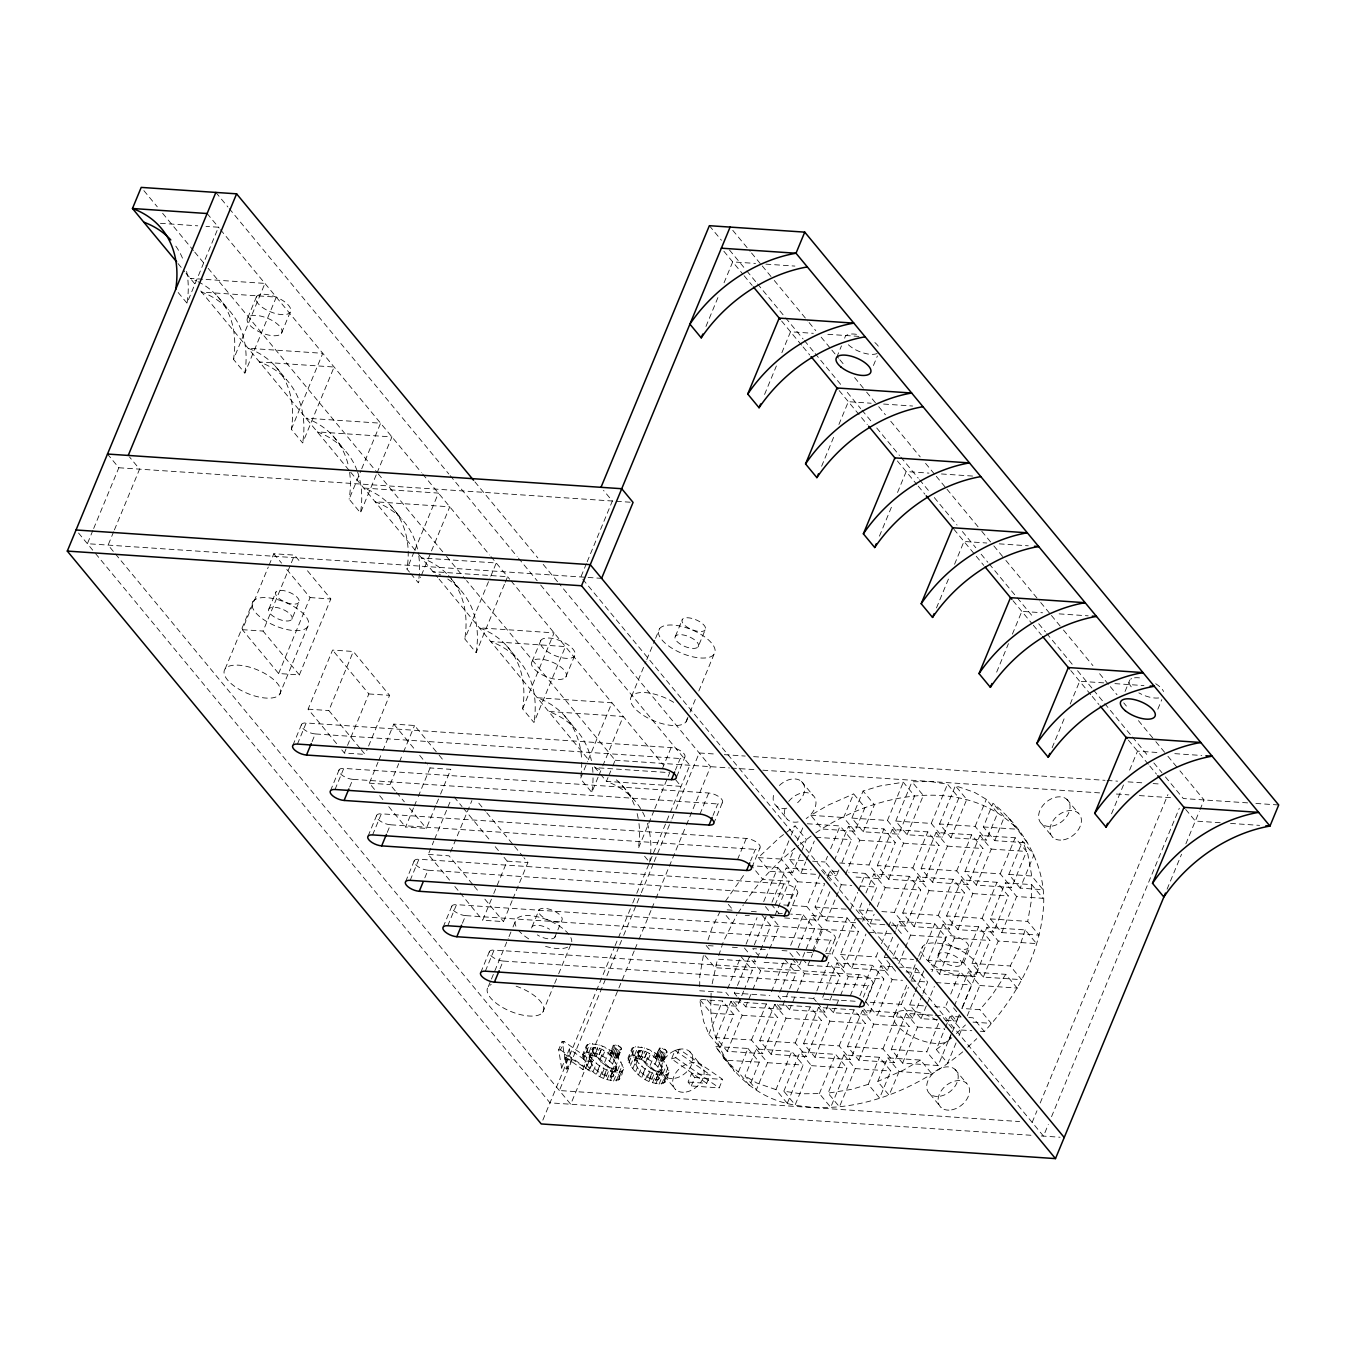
<?xml version="1.0" encoding="UTF-8"?>
<svg xmlns="http://www.w3.org/2000/svg" width="1346" height="1346" viewBox="0 0 1346 1346"><rect width="100%" height="100%" fill="white"/><g stroke="black" fill="none" stroke-linecap="round" stroke-linejoin="round"><path stroke-width="0.75" stroke-dasharray="5 3.75" d="M699.701 986.568L699.769 976.086L703.655 953.978L714.978 967.673L752.313 970.197L744.439 989.175M711.025 1000.28C707.39 1048.214 742.134 1094.046 789.143 1103.972C851.48 1117.5 915.499 1090.916 963.147 1051.529M711.041 998.177L711.109 989.798M1031.692 884.608L1031.591 899.279L1027.721 921.404L1039.062 935.117L1001.727 932.593L990.387 918.897L1005.327 882.841L1031.692 884.608L1043.032 898.32L1016.667 896.537L1005.327 882.841M616.838 1066.183L612.834 1076.682C599.895 1078.146 581.792 1059.941 593.115 1047.71C606.003 1046.498 623.938 1064.35 612.834 1076.682M662.316 1069.262L658.312 1079.744C645.39 1081.208 627.286 1063.004 638.61 1050.772C651.481 1049.56 669.433 1067.412 658.312 1079.744M588.993 1058.141L593.115 1047.71M634.471 1061.22L638.61 1050.772M712.169 983.758L717.502 959.176L755.796 961.751L750.765 955.66M609.587 1054.625L610.529 1053.464L615.122 1054.255L617.982 1057.737L614.281 1057.99L609.587 1054.625L613.254 1045.455L618.622 1045.825L621.65 1048.551L617.982 1057.737M613.254 1045.455L616.132 1048.938L621.465 1049.291M655.081 1057.687L656.024 1056.526L660.617 1057.333L663.46 1060.799L659.776 1061.052L655.081 1057.687L659.523 1048.097L665.563 1049.712L666.96 1052.353L661.626 1052L658.749 1048.534M707.996 940.03L712.236 927.344L721.103 909.408M718.714 955.542L723.576 941.039L736.918 914.742M1025.198 929.918L1019.124 948.038L1010.257 965.974L1021.597 979.669L983.303 977.095L971.963 963.383L986.904 927.327L1025.198 929.918L1036.538 943.613L998.227 941.039L986.904 927.327M619.379 1079.29C619.194 1064.097 597.624 1048.164 583.02 1053.598C583.239 1068.623 604.909 1084.876 619.379 1079.29C632.536 1061.254 602.857 1039.179 586.52 1045.152L582.397 1055.197M623.45 1069.195L622.878 1070.844C608.409 1076.43 586.738 1060.177 586.52 1045.152M664.874 1082.352C664.688 1067.159 643.119 1051.243 628.515 1056.66C628.733 1071.685 650.404 1087.938 664.874 1082.352C678.014 1064.316 648.351 1042.241 631.997 1048.214L627.892 1058.259M668.945 1072.257L668.373 1073.923C653.904 1079.509 632.233 1063.239 631.997 1048.214M747.955 1048.433L759.279 1062.145L749.739 1085.801L738.399 1072.106L747.955 1048.433L715.449 1046.599L734.512 1071.618M1008.188 817.459L1027.52 842.865L994.744 840.644L983.404 826.949L992.961 803.276C1025.585 829.607 1048.433 870.054 1042.931 912.992C1038.002 957.915 1014.733 998.766 984.38 1031.49L980.191 1031.221M994.744 840.644L1004.301 816.972L992.961 803.276M92.891 530.408L87.372 543.7L601.612 578.359M93.665 528.507L118.835 467.752L107.495 454.039M178.177 292.519L187.01 303.187L218.456 227.222L206.022 226.397M113.619 531.805L108.117 545.096L113.468 551.557M114.41 529.903L139.58 469.148L129.502 456.967M247.815 317.673L256.548 296.574M244.837 373.078A125.447 88.853 -39.6 0 0 201.648 292.082L276.283 297.113L244.837 373.078L233.497 359.365L264.943 283.417L204.811 279.362M281.381 333.471A18.642 7.874 22.5 0 0 260.451 316.041A18.642 7.874 22.5 0 0 251.938 327.196A18.642 7.874 22.5 0 0 281.381 333.471L290.113 312.373A18.642 7.874 22.5 0 0 269.2 294.942A18.642 7.874 22.5 0 0 260.687 306.097A18.642 7.874 22.5 0 0 290.113 312.373M291.325 429.256L322.771 353.308L248.135 348.278A125.447 88.853 -39.6 0 1 291.325 429.256L302.648 442.969L334.111 367.021L259.475 361.973A125.447 88.853 -39.6 0 1 302.648 442.969M225.186 668.827L253.149 601.309M307.494 570.788L330.813 598.97L299.35 674.918L278.622 673.522L242.33 629.676L268.291 567.019M269.082 565.118L273.793 553.728L294.538 555.124L301.016 562.948M268.914 608.947L275.913 592.055M299.35 674.918L263.076 631.072L290.601 564.613M291.392 562.712L294.538 555.124M291.83 619.311A12.602 5.317 22.5 0 0 277.175 607.601A12.602 5.317 22.5 0 0 272.128 615.459A12.602 5.317 22.5 0 0 291.83 619.311L298.812 602.419A12.602 5.317 22.5 0 0 284.157 590.726A12.602 5.317 22.5 0 0 279.11 598.583A12.602 5.317 22.5 0 0 298.812 602.419M376.207 474.886L360.476 512.86L349.136 499.147L360.947 470.679M361.721 468.778L380.598 423.199L305.963 418.169A125.447 88.853 -39.6 0 1 348.749 467.382M278.622 673.522L310.085 597.574L286.748 569.392M279.615 694.452A30.235 12.77 22.5 0 0 245.712 666.186A30.235 12.77 22.5 0 0 231.899 684.273A30.235 12.77 22.5 0 0 279.615 694.452L307.595 626.933A30.235 12.77 22.5 0 0 273.675 598.667A30.235 12.77 22.5 0 0 259.862 616.754A30.235 12.77 22.5 0 0 307.595 626.933M376.998 472.984L391.938 436.912L317.303 431.881A125.447 88.853 -39.6 0 1 356.841 469.973M292.906 745.28L301.655 724.182M336.601 743.615L308.099 709.157L332.563 650.084L353.308 651.481L389.583 695.344L366.701 750.597M297.449 744.069L306.181 722.97L671.132 747.585A10.078 4.257 22.5 0 1 683.953 753.625A10.078 4.257 22.5 0 1 680.201 758.538L675.44 770.047M312.087 741.612L315.25 733.94L680.201 758.538M359.937 748.14L328.828 710.553L353.308 651.481M409.487 572.1L406.963 569.055L414.046 551.961M414.837 550.06L438.426 493.09L363.79 488.06A125.447 88.853 -39.6 0 1 406.963 569.055M361.233 749.705L365.119 754.416L344.374 753.02L346.746 747.299M347.537 745.398L368.854 693.947L332.563 650.084M330.493 790.708L339.226 769.609M410.749 573.615L418.303 582.751L420.675 577.047M421.449 575.163L449.766 506.803L375.13 501.772A125.447 88.853 -39.6 0 1 418.539 554.3M335.019 789.496L343.768 768.398L708.703 792.996A10.078 4.257 22.5 0 1 721.54 799.036A10.078 4.257 22.5 0 1 717.771 803.966L713.01 815.474M349.657 787.023L352.837 779.351L717.771 803.966M374.508 789.429L369.326 783.17L378.007 762.206M378.798 760.288L381.961 752.666M382.752 750.765L393.789 724.098L414.534 725.494L437.854 753.676M368.064 836.118L376.813 815.02M395.253 790.825L390.054 784.567L398.736 763.603M399.526 761.701L402.69 754.08M403.48 752.162L414.534 725.494M372.606 834.907L381.339 813.808L746.29 838.423A10.078 4.257 22.5 0 1 759.11 844.464A10.078 4.257 22.5 0 1 755.358 849.376L750.597 860.885M504.447 584.282L476.131 652.642L464.791 638.946L489.961 578.174M490.752 576.273L496.253 562.981L421.618 557.951A125.447 88.853 -39.6 0 1 447.259 574.271M387.244 832.451L390.407 824.778L755.358 849.376M505.238 582.381L507.593 576.694L432.941 571.663A125.447 88.853 -39.6 0 1 440.664 574.978M435.818 805.547L426.346 828.413L405.617 827.016L413.508 807.953M414.299 806.052L417.445 798.43M418.236 796.529L430.081 767.943L427.49 764.814M436.609 803.646L439.755 796.024M440.546 794.106L450.809 769.34L430.081 767.943M405.651 881.546L414.383 860.447M410.177 880.334L418.926 859.236L783.86 883.834A10.078 4.257 22.5 0 1 796.697 889.874A10.078 4.257 22.5 0 1 792.945 894.804L788.167 906.312M449.53 880.099L428.28 854.424L433.816 841.082M434.607 839.181L451.179 799.171M424.814 877.861L427.994 870.206L792.945 894.804M450.607 852.018L471.908 800.567M532.175 661.374L540.924 640.275M522.618 708.837L554.081 632.872L479.428 627.842A125.447 88.853 -39.6 0 1 522.618 708.837L533.958 722.533L565.421 646.585L490.768 641.554A125.447 88.853 -39.6 0 1 533.958 722.533M586.385 563.671L580.883 576.963L1043.487 1136.108L1048.315 1124.465M587.176 561.787L612.346 501.015L603.53 490.365M443.221 926.957L451.97 905.858M447.764 925.745L456.496 904.647L821.447 929.262A10.078 4.257 22.5 0 1 834.268 935.302A10.078 4.257 22.5 0 1 830.516 940.215L825.754 951.723M705.96 326.455L718.545 296.07M724.047 282.778L732.695 261.898L755.51 263.429M462.401 923.289L465.581 915.617L830.516 940.215M565.741 677.189A18.642 7.874 22.5 0 0 544.827 659.759A18.642 7.874 22.5 0 0 536.314 670.914A18.642 7.874 22.5 0 0 565.741 677.189L574.49 656.091A18.642 7.874 22.5 0 0 553.559 638.66A18.642 7.874 22.5 0 0 545.046 649.815A18.642 7.874 22.5 0 0 574.49 656.091M512.136 900.642L503.454 921.606L482.709 920.21L492.973 895.443M493.763 893.525L507.173 861.137L500.544 853.112M480.808 972.384L489.54 951.286M512.927 898.741L527.918 862.534L523.93 857.722M485.351 971.173L494.083 950.074L859.017 974.672A10.078 4.257 22.5 0 1 871.855 980.712A10.078 4.257 22.5 0 1 868.103 985.642L863.324 997.15M488.245 986.769L490.651 980.982M491.441 979.047L508.216 938.532M509.024 936.614L512.22 928.891M513.011 926.973L516.208 919.251M499.972 968.716L503.152 961.044L868.103 985.642M598.078 777.231L591.786 792.424L580.446 778.728L587.529 761.634M588.32 759.733L611.908 702.78L537.256 697.733A125.447 88.853 -39.6 0 1 581.657 760.608M532.091 926.721L539.073 909.846M631.611 696.219L645.979 661.509M646.787 659.574L654.779 640.275M655.569 638.357L659.574 628.7M598.869 775.346L602.015 767.742M602.806 765.84L623.248 716.476L548.596 711.445A125.447 88.853 -39.6 0 1 591.399 760.641M764.578 394.445L776.373 365.977M781.875 352.686L790.523 331.789L813.337 333.337M608.022 777.5L606.423 781.336A125.447 88.853 -39.6 0 1 641.638 810.326M608.813 775.582L611.993 767.91M612.783 765.992L615.172 760.238L466.557 580.614M675.44 636.187L682.439 619.311M554.771 937.405L557.093 931.785M557.867 929.901L561.753 920.529A12.602 5.317 22.5 0 0 547.62 908.752A12.602 5.317 22.5 0 0 541.866 916.29A12.602 5.317 22.5 0 0 561.753 920.529M542.674 1012.394L553.862 985.39M554.67 983.455L557.85 975.749M558.657 973.814L570.637 944.875M698.12 646.854A12.602 5.317 22.5 0 0 683.987 635.093A12.602 5.317 22.5 0 0 678.233 642.614A12.602 5.317 22.5 0 0 698.12 646.854L705.119 629.978A12.602 5.317 22.5 0 0 690.986 618.201A12.602 5.317 22.5 0 0 685.232 625.739A12.602 5.317 22.5 0 0 705.119 629.978M662.383 768.667L671.132 747.585M836.69 357.38L841.469 345.872M686.039 721.843L689.236 714.137M690.027 712.202L695.63 698.709M698.826 690.986L714.003 654.341A30.235 12.77 22.5 0 0 680.083 626.075A30.235 12.77 22.5 0 0 666.27 644.162A30.235 12.77 22.5 0 0 714.003 654.341M654.005 810.645L638.273 848.619A125.447 88.853 -39.6 0 0 638.761 821.851M654.795 808.744L667.38 778.358M668.171 776.457L669.736 772.671L595.083 767.641A125.447 88.853 -39.6 0 1 602.806 770.938M569.358 1048.971L571.259 1060.009L567.776 1068.455L561.619 1068.034L558.657 1049.796L562.157 1041.367L564.041 1041.484L592.391 1061.439L588.892 1069.868L582.801 1069.464L565.875 1057.418L569.358 1048.971L586.301 1061.035L592.391 1061.439M558.657 1049.796L560.542 1049.93L564.041 1041.484M676.786 776.507L684.744 757.327M561.619 1068.034L565.118 1059.605L562.157 1041.367M542.842 1120.108L614.281 947.634M615.088 945.7L631.964 904.949M632.755 903.015L635.968 895.258M636.776 893.307L689.808 765.268L538.518 582.414M618.857 946.961L559.381 1090.529L1019.595 1121.555M619.648 945.027L622.878 937.27M623.669 935.335L640.545 894.585M641.352 892.65L653.399 863.543M654.206 861.608L671.082 820.875M671.89 818.923L675.103 811.167M675.911 809.232L699.213 752.969L715.954 754.096M821.615 466.238L834.991 433.967M838.911 424.461L848.35 401.68L871.165 403.228M582.515 1057.233L587.849 1044.075M586.402 1051.949L589.901 1043.503M583.39 1059.639L586.873 1051.192M589.178 1051.899L592.677 1043.453M873.436 365.506L877.407 355.916M584.988 1062.381L588.488 1053.952M582.801 1069.464L586.301 1061.035M589.06 1056.963L590.675 1055.718L594.175 1047.272M634.202 950.966L570.721 1104.242L114.797 553.172M635.009 949.031L638.223 941.275M639.03 939.34L651.077 910.233M651.885 908.298L655.098 900.524M655.906 898.59L685.636 826.814M686.443 824.879L710.553 766.665L559.263 583.811M587.344 1065.494L590.827 1057.047M590.675 1055.718L592.223 1055.651L595.723 1047.205M590.288 1061.472L593.788 1053.026L592.476 1049.712M592.223 1055.651L594.074 1055.937L597.574 1047.508M595.622 1053.295L599.121 1044.849M590.137 1068.606L593.636 1060.16M594.074 1055.937L596.026 1056.576L599.525 1048.147M599.037 1054.726L602.537 1046.279M613.339 1074.63L608.796 1066.856L598.078 1057.569L601.578 1049.123M593.182 1071.45L596.682 1063.004M699.97 814.094L708.703 792.996M600.266 1058.898L603.748 1050.469M602.587 1056.627L606.087 1048.197M597.691 1070.407L601.191 1061.977L593.788 1053.026M596.48 1074.024L599.963 1065.578M604.623 1062.398L609.587 1050.486M599.996 1076.312L603.496 1067.883M602.083 1073.923L605.565 1065.477L601.191 1061.977M610.529 1053.464L614.028 1045.018M610.108 1055.533L613.591 1047.104M611.841 1053.38L615.341 1044.95M611.168 1056.526L614.668 1048.08M609.368 1061.506L612.851 1053.06M604.253 1075.252L607.753 1066.823L605.565 1065.477M613.473 1053.666L616.956 1045.219M603.58 1078.247L607.08 1069.801M612.632 1057.367L616.132 1048.938M615.122 1054.255L618.622 1045.825M606.323 1076.245L609.822 1067.815L615.358 1068.69L616.821 1067.395M614.281 1057.99L617.78 1049.543M612.396 1064.333L615.896 1055.903M616.586 1055.096L620.085 1046.65M607.029 1079.677L611.757 1068.455M615.879 1058.259L619.379 1049.83M617.629 1056.055L621.129 1047.609M713.582 823.853L722.314 802.754M617.191 1058.175L620.691 1049.745M611.976 1071.281L615.475 1062.852M618.15 1056.997L621.65 1048.551M610.108 1077.187L613.591 1068.741M610.411 1077.204L613.911 1068.758M615.206 1067.445L618.689 1059.016M610.361 1080.619L615.358 1068.69M617.461 1070.457L620.96 1062.011M613.557 1081.074L617.057 1072.644M619.009 1073.149L622.508 1064.72M616.182 1081.006L619.682 1072.577M619.833 1075.555L623.333 1067.109M618.117 1080.417L621.616 1071.971M628.01 1060.312L633.343 1047.138M631.897 1055.012L635.396 1046.565M628.868 1062.701L632.368 1054.255M634.673 1054.961L638.172 1046.515M630.483 1065.46L633.983 1057.014M634.555 1060.025L636.17 1058.78L639.67 1050.334M637.819 1055.415L641.319 1046.969M632.822 1068.556L636.322 1060.126M636.17 1058.78L637.718 1058.713L641.218 1050.267M635.783 1064.535L639.283 1056.088L637.97 1052.774M637.718 1058.713L639.552 1059.016L643.052 1050.57M641.117 1056.358L644.599 1047.911M635.632 1071.668L639.131 1063.239M639.552 1059.016L641.52 1059.655L645.003 1051.209M644.532 1057.788L648.032 1049.342M658.833 1077.692L654.291 1069.935L643.573 1060.631L647.073 1052.202M638.677 1074.512L642.177 1066.066M645.744 1061.977L649.243 1053.531M648.082 1059.706L651.582 1051.26M643.186 1073.469L646.686 1065.039L639.283 1056.088M641.958 1077.086L645.457 1068.64M650.101 1065.477L655.081 1053.565M645.491 1079.391L648.991 1070.945M737.541 859.522L746.29 838.423M647.561 1076.985L651.06 1068.539L646.686 1065.039M656.024 1056.526L659.523 1048.097M655.586 1058.612L659.086 1050.166M657.336 1056.459L660.836 1048.012M656.646 1059.588L660.146 1051.142M654.846 1064.568L658.345 1056.122M649.748 1078.331L653.247 1069.885L651.06 1068.539M658.951 1056.728L662.451 1048.282M649.075 1081.309L652.558 1072.88M658.127 1060.429L661.626 1052M660.617 1057.333L664.1 1048.887M651.817 1079.307L655.3 1070.878L660.836 1071.753L662.299 1070.474M659.776 1061.052L663.258 1052.622M657.891 1067.412L661.374 1058.966M662.081 1058.158L665.563 1049.712M652.524 1082.739L657.252 1071.517M661.374 1061.338L664.874 1052.892M879.443 536.129L892.802 503.858M897.53 492.468L906.178 471.571L928.992 473.119M663.124 1059.117L666.623 1050.671M662.686 1061.254L666.169 1052.808M657.471 1074.344L660.97 1065.914M663.46 1060.799L667.145 1051.613M655.586 1080.249L659.086 1071.82M655.906 1080.266L659.389 1071.837M660.684 1070.507L664.184 1062.078M655.855 1083.698L660.836 1071.753M662.955 1073.519L666.438 1065.09M659.052 1084.153L662.552 1075.706M667.986 1067.782L664.503 1076.228L675.827 1089.772M706.717 1083.328L671.536 1058.848L675.036 1050.418L679.259 1049.257L722.684 1079.408L719.185 1087.854L691.255 1085.97L688.042 1082.066L691.541 1073.637L710.217 1074.899L706.717 1083.328L688.042 1082.066M661.677 1084.085L665.16 1075.639M751.943 867.346L759.901 848.165M665.328 1078.617L668.827 1070.171M663.612 1083.48L667.111 1075.05M671.536 1058.848L675.776 1057.687L679.259 1049.257M708.804 1034.165L722.533 1000.987L699.6 999.355L703.537 1021.092L708.804 1034.165L720.127 1047.861L733.873 1014.682L722.533 1000.987M727.614 988.755L740.182 958.386M746.037 944.253L757.041 917.686M763.687 901.652L777.837 867.497L751.455 865.714L762.795 879.426L789.177 881.209L775.027 915.364M800.298 854.323L792.659 872.763L781.319 859.068L790.489 836.943M791.246 835.092L795.065 825.872L806.405 839.584L801.072 852.489M691.255 1085.97L694.755 1077.54L691.541 1073.637M715.904 1037.598L730.828 1001.542L766.379 1003.948L777.719 1017.643L762.778 1053.699L727.244 1051.31L715.904 1037.598L751.438 1040.004L762.778 1053.699M736.851 996.158L734.327 993.112L736.683 987.409M737.473 985.508L749.268 957.056L760.608 970.752L796.142 973.158L781.218 1009.214L745.667 1006.808L738.113 997.672M754.332 944.808L766.126 916.357M771.981 902.224L786.131 868.052L811.217 869.752M815.592 874.311L800.954 873.318L789.614 859.623L794.342 848.232M797.488 840.644L802.99 827.353M775.128 904.933L783.86 883.834M707.222 999.91L711.008 1004.469L737.372 1006.253L743.665 991.077M757.377 957.965L770.736 925.695L760.658 913.513M727.244 1051.31L742.168 1015.254L730.828 1001.542M745.667 1006.808L748.023 1001.121M748.813 999.22L751.96 991.632M752.734 989.731L760.608 970.752M765.672 958.52L768.818 950.932M769.592 949.031L779.031 926.267L768.953 914.069M787.242 906.43L797.455 881.765L786.131 868.052M800.954 873.318L805.682 861.945M806.456 860.044L814.313 841.065M789.53 912.773L797.471 893.593M751.438 1040.004L766.379 1003.948M771.443 991.699L784.028 961.347M790.657 945.313L803.242 914.943L790.691 914.102M829.859 891.759L818.082 920.21L806.742 906.514L821.666 870.458L830.482 881.108M838.861 870.021L836.505 875.724L825.165 862.012L827.521 856.325M830.667 848.737L840.106 825.956L804.555 823.567M936.48 607.921L949.855 575.651M954.566 564.26L964.005 541.462L986.82 543.01M756.25 1048.988L767.573 1062.701L756.385 1089.738L745.045 1076.026L756.25 1048.988L791.785 1051.394L803.125 1065.09L787.074 1103.838M759.733 1040.559L774.673 1004.503L810.225 1006.892L821.565 1020.605L806.624 1056.66L771.073 1054.255L759.733 1040.559L795.284 1042.948L806.624 1056.66M779.738 992.271L792.323 961.902M798.178 947.769L811.537 915.516L847.088 917.905L858.412 931.617L843.488 967.673L807.937 965.267L802.906 959.176M855.635 922.75L826.36 920.782L815.037 907.069L824.459 884.305M827.605 876.7L829.96 871.013L840.426 871.72M834.251 860.683L848.401 826.511L883.935 828.917L895.275 842.613L880.351 878.669L853.162 876.852M851.883 818.082L863.089 791.027L879.762 786.014L903.284 782.228L914.624 795.94L898.775 834.184L863.223 831.778L851.883 818.082L887.435 820.471L898.775 834.184M764.091 962.323L799.642 964.712L801.997 959.025M802.788 957.124L814.582 928.656L803.242 914.943M842.007 862.433L851.446 839.668L840.106 825.956M812.715 950.36L821.447 929.262M771.073 1054.255L786.014 1018.199L774.673 1004.503M828.194 1004.57L825.048 1012.158L789.513 1009.769L795.789 994.576M796.58 992.692L804.437 973.713L793.097 960.001M807.937 965.267L812.648 953.877M813.438 951.992L822.877 929.211L811.537 915.516M826.36 920.782L841.3 884.726L829.96 871.013M845.591 874.378L859.741 840.224L848.401 826.511M863.223 831.778L874.429 804.74L863.089 791.027M826.309 960.119L835.058 939.02M787.292 1103.333L775.952 1089.621L791.785 1051.394M795.284 1042.948L810.225 1006.892M816.231 1001.508L813.707 998.463L816.08 992.759M816.854 990.875L828.648 962.407L839.988 976.102L828.985 1002.669M843.488 967.673L832.148 953.961L847.088 917.905M850.571 909.475L857.654 892.381M858.428 890.497L865.512 873.419L848.788 872.275M880.351 878.669L869.011 864.973L883.935 828.917M887.435 820.471L903.284 782.228M783.826 1091.185L800.079 1051.949L835.63 1054.355L846.971 1068.051L830.718 1107.287L819.378 1093.591L801.021 1093.81L783.826 1091.185L795.166 1104.898L811.419 1065.662L800.079 1051.949M803.579 1043.503L818.519 1007.447L854.054 1009.853L865.394 1023.549L850.47 1059.605L814.919 1057.216L803.579 1043.503L839.13 1045.909L850.47 1059.605M829.573 1008.154L833.342 1012.714L868.893 1015.12L883.834 979.064L872.494 965.351L836.943 962.962L822.002 999.018L857.553 1001.407M889.689 964.931L887.317 970.617L851.782 968.228L840.442 954.516L855.383 918.46M884.844 924.719L870.206 923.726L858.866 910.031L862.803 900.541M865.949 892.953L873.806 873.975L909.358 876.364L920.698 890.076L905.757 926.132L886.93 924.853M877.306 865.528L892.23 829.473L927.781 831.878L939.121 845.574L924.18 881.63L888.646 879.241L877.306 865.528L912.84 867.934L924.18 881.63M895.729 821.043L911.982 781.79L930.355 781.555L947.534 784.18L958.874 797.892L942.621 837.145L907.069 834.739L895.729 821.043L931.281 823.432L942.621 837.145M862.702 921.27L870.559 902.291M871.35 900.407L876.852 887.115L865.512 873.419M814.919 1057.216L829.859 1021.16L818.519 1007.447M833.342 1012.714L839.635 997.537M840.426 995.636L848.283 976.658L836.943 962.962M851.782 968.228L865.932 934.074M870.206 923.726L874.143 914.237M877.289 906.649L885.146 887.67L873.806 873.975M888.646 879.241L903.57 843.185L892.23 829.473M907.069 834.739L923.322 795.486L911.982 781.79M850.285 995.771L859.017 974.672M819.378 1093.591L835.63 1054.355M839.13 1045.909L854.054 1009.853M859.909 995.72L872.494 965.351M887.317 970.617L875.994 956.922L878.349 951.218M881.495 943.63L887.771 928.454M888.562 926.553L890.917 920.866L902.257 934.561M905.757 926.132L894.417 912.42L909.358 876.364M912.84 867.934L927.781 831.878M931.281 823.432L947.534 784.18M996.663 672.125L1008.457 643.64M1012.394 634.151L1021.833 611.37L1042.561 612.767M864.687 1003.611L872.629 984.431M843.925 1054.911L855.265 1068.606L839.433 1106.849L828.093 1093.137L843.925 1054.911L879.476 1057.3L890.816 1071.012L879.611 1098.05L868.271 1084.338L879.476 1057.3M847.425 1046.465L862.349 1010.409L897.9 1012.815L909.24 1026.51L894.299 1062.566L858.765 1060.177L847.425 1046.465L882.959 1048.87L894.299 1062.566M866.639 1000.078L880.789 965.923L897.513 967.051M895.612 971.189L884.288 957.477L886.644 951.79M887.418 949.889L895.292 930.91M896.066 929.009L899.212 921.421L934.763 923.81L946.103 937.523L931.954 971.677M902.712 912.975L917.652 876.919L953.187 879.325L964.527 893.021L949.603 929.077L914.052 926.687L902.712 912.975L938.263 915.381L949.603 929.077M921.135 868.49L936.076 832.434L971.627 834.823L982.967 848.535L968.026 884.591L932.475 882.185L921.135 868.49L956.686 870.879L968.026 884.591M939.575 823.988L955.408 785.744L974.605 792.407L986.315 799.339L997.655 813.051L986.45 840.089L950.915 837.7L939.575 823.988L975.127 826.394L986.45 840.089M893.609 955.441L898.337 944.051M858.765 1060.177L873.689 1024.121L862.349 1010.409M922.161 995.3L912.739 1018.081L877.188 1015.675L892.129 979.619L880.789 965.923M898.758 963.585L910.552 935.134L899.212 921.421M914.052 926.687L928.992 890.631L917.652 876.919M932.475 882.185L947.416 846.129L936.076 832.434M950.915 837.7L966.748 799.457L955.408 785.744M894.72 1014.093L906.699 985.171M909.896 977.448L917.888 958.15M918.679 956.232L922.683 946.591M882.959 1048.87L897.9 1012.815M912.739 1018.081L901.399 1004.368L908.466 987.291M911.612 979.703L916.323 968.312L899.599 967.185M919.823 959.866L934.763 923.81M938.263 915.381L953.187 879.325M956.686 870.879L971.627 834.823M975.127 826.394L986.315 799.339M951.504 1033.257L938.145 1065.527L902.594 1063.121L891.254 1049.426L906.195 1013.37L933.384 1015.204M937.758 1019.763L921.034 1018.636L909.694 1004.924L914.405 993.55M915.196 991.649L923.844 970.769M928.117 960.438L943.058 924.382L978.609 926.771L989.933 940.484L975.009 976.54L939.458 974.134L928.117 960.438L963.669 962.827L975.009 976.54M946.558 915.936L961.481 879.88L997.033 882.286L1008.373 895.982L993.432 932.038L957.898 929.649L946.558 915.936L982.092 918.342L993.432 932.038M964.981 871.451L979.922 835.395L1015.187 837.767L1026.527 851.463L1011.586 887.519L976.321 885.146L964.981 871.451L1000.246 873.823L1011.586 887.519M938.499 954.129L945.498 937.253M922.952 993.398L927.663 982.025L916.323 968.312M902.594 1063.121L917.535 1027.065L906.195 1013.37M921.034 1018.636L926.536 1005.344M927.31 1003.443L934.393 986.366M939.458 974.134L954.398 938.078L943.058 924.382M957.898 929.649L972.822 893.593L961.481 879.88M976.321 885.146L991.262 849.09L979.922 835.395M961.179 964.813A12.602 5.317 22.5 0 0 947.046 953.035A12.602 5.317 22.5 0 0 941.291 960.573A12.602 5.317 22.5 0 0 961.179 964.813L968.178 947.921A12.602 5.317 22.5 0 0 954.045 936.143A12.602 5.317 22.5 0 0 948.291 943.681A12.602 5.317 22.5 0 0 968.178 947.921M1052.135 747.72L1065.51 715.433M1070.221 704.042L1079.66 681.261L1104.544 682.927M1000.246 873.823L1015.187 837.767M938.145 1065.527L926.805 1051.815L938.599 1023.347M958.941 1015.338L956.569 1021.025L945.228 1007.33L947.601 1001.626M950.747 994.038L960.169 971.274L930.894 969.288M963.669 962.827L978.609 926.771M982.092 918.342L997.033 882.286M956.03 1042.931L947.634 1063.205L936.294 1049.493L944.69 1029.219M945.447 1027.385L950.04 1016.331L960.489 1016.987M954.314 1005.984L968.464 971.829L1005.782 974.336L1017.122 988.048M1020.167 888.108L1008.827 874.395L1022.573 841.216L1033.913 854.912L1020.167 888.108L1043.1 889.723L1031.759 876.027L1027.839 854.289L1022.573 841.216M962.07 1007.75L971.509 984.969L960.169 971.274M949.031 1039.869L958.621 1016.718M962.626 1007.077L977.011 972.35A30.235 12.77 22.5 0 0 943.31 944.051A30.235 12.77 22.5 0 0 929.194 962.003A30.235 12.77 22.5 0 0 977.011 972.35M959.075 1035.562L961.38 1030.027L950.04 1016.331M967.236 1015.894L979.804 985.524L968.464 971.829M983.303 977.095L998.227 941.039M1001.727 932.593L1016.667 896.537M1125.037 691.491L1129.799 679.982M1111.527 813.808L1124.112 783.422M1129.614 770.131L1137.488 751.152L1158.216 752.549M1157.812 709.224L1161.783 699.634M1032.146 1122.413L1036.975 1110.77M1040.189 1103.013L1167.958 794.544M1051.529 1116.709L1179.298 808.239M1167.083 889.184L1181.552 854.256M1185.876 843.824L1199.286 811.453M1200.026 809.636L1204.047 799.945L1179.954 770.821M854.929 831.222L843.589 817.527L853.65 793.888L864.973 807.583L854.929 831.222L822.154 829.018L810.814 815.306L827.807 805.295L853.65 793.888M899.111 1071.567L889.067 1095.19L877.727 1081.494L887.771 1057.855L920.529 1060.076L931.869 1073.772L899.111 1071.567L887.771 1057.855M725.578 901.046L744.944 873.436M737.995 913.093L743.446 904.848M744.54 903.2C759.009 881.041 777.668 861.49 798.649 845.423M1005.782 974.336L991.632 995.771L979.905 1009.668L961.65 1008.423M792.659 872.763L769.66 871.299L758.32 857.587L779.553 837.549L795.065 825.872M956.367 1033.526L965.452 1024.945M967.69 1047.238L976.792 1038.641M800.197 844.245L811.116 836.034M936.294 1049.493L951.807 1037.816M815.827 832.753C874.143 793.215 965.94 773.782 1019.528 831.172M920.529 1060.076L903.553 1070.07L877.727 1081.494M868.271 1084.338L851.597 1089.368L828.093 1093.137M759.279 1062.145L726.79 1060.312L715.449 1046.599M758.32 857.587L781.319 859.068M968.851 1017.526L973.04 1017.778L984.38 1031.49M961.38 1030.027L971.829 1030.683M160.41 223.318L197.727 225.825M765.874 264.136L794.914 266.087M202.741 279.228L190.308 278.386A125.447 88.853 -39.6 0 1 196.146 280.792M827.857 334.313L858.95 336.399M883.599 404.052L912.638 406.021M941.426 473.96L974.605 476.198M118.835 467.752L633.074 502.411M999.254 543.851L1028.294 545.803M1059.151 613.877L1088.191 615.829M310.085 597.574L330.813 598.97M1114.909 683.633L1143.949 685.585M242.33 629.676L263.076 631.072M368.854 693.947L389.583 695.344M1174.806 753.659L1201.759 755.476M308.099 709.157L328.828 710.553M724.316 754.652L745.23 756.065M753.609 756.637L1105.032 780.327M1107.135 780.461L1117.584 781.168M1128.049 781.875L1144.79 783.002M1153.152 783.574L1161.514 784.129M615.172 760.238L729.381 767.943M731.467 768.078L754.483 769.626M762.846 770.198L1099.648 792.895M1116.372 794.039L1128.924 794.88M1139.389 795.587L1172.854 797.841M1247.591 802.872L1183.319 798.548L1163.23 774.27M1255.885 803.444L1278.7 804.975M1220.199 822.726L1195.315 821.043L1183.975 807.331M1230.564 823.416L1259.587 825.367M369.326 783.17L390.054 784.567M810.814 815.306L843.589 817.527M983.404 826.949L1016.18 829.153M815.895 837.262L851.446 839.668M859.741 840.224L895.275 842.613M903.57 843.185L939.121 845.574M947.416 846.129L982.967 848.535M991.262 849.09L1026.527 851.463M789.614 859.623L804.252 860.599M812.614 861.171L825.165 862.012M839.736 863.005L869.011 864.973M826.057 875.018L836.505 875.724M428.28 854.424L449.026 855.82L472.917 884.709M507.173 861.137L527.918 862.534M797.455 881.765L824.644 883.599M841.3 884.726L851.766 885.416M860.128 885.988L876.852 887.115M885.146 887.67L920.698 890.076M928.992 890.631L964.527 893.021M972.822 893.593L1008.373 895.982M783.742 904.966L806.742 906.514M815.037 907.069L848.485 909.324M858.866 910.031L873.504 911.006M881.866 911.578L894.417 912.42M990.387 918.897L1027.721 921.404M727.143 909.829L733.2 910.233L726.823 902.56M751.337 911.444L759.396 911.999M778.156 913.261L782.329 913.547M857.469 918.611L880.469 920.159M745.196 915.297L749.352 915.583M770.08 916.979L774.236 917.265M784.617 917.955L818.082 920.21M822.877 929.211L858.412 931.617M868.809 932.307L891.809 933.855M910.552 935.134L946.103 937.523M954.398 938.078L989.933 940.484M708.181 945.599L714.221 946.019M732.375 947.231L740.435 947.786M765.302 949.452L752.75 948.61L757.798 954.701M782.026 950.579L788.302 950.999L793.349 957.09M807.062 952.278L813.321 952.699M825.872 953.54L832.148 953.961M840.442 954.516L875.994 956.922M884.288 957.477L890.547 957.898M892.65 958.049L913.547 959.446M971.963 963.383L1010.257 965.974M906.077 971.879L922.801 973.007M804.437 973.713L839.988 976.102M848.283 976.658L883.834 979.064M892.129 979.619L902.577 980.325M910.939 980.898L927.663 982.025M935.958 982.58L971.509 984.969M979.804 985.524L1017.61 988.082M699.668 990.774L726.032 992.54L728.556 995.586M734.327 993.112L769.878 995.502M813.707 998.463L778.173 996.057L780.68 999.102M901.399 1004.368L865.848 1001.979L877.188 1015.675M909.694 1004.924L926.418 1006.051M934.78 1006.623L945.228 1007.33M935.47 1015.338L941.746 1015.759L953.086 1029.471M946.12 1020.318L956.569 1021.025M972.99 1022.136L991.245 1023.364L979.905 1009.668M742.168 1015.254L777.719 1017.643M786.014 1018.199L821.565 1020.605M829.859 1021.16L865.394 1023.549M873.689 1024.121L909.24 1026.51M917.535 1027.065L944.724 1028.899M891.254 1049.426L926.805 1051.815M767.573 1062.701L803.125 1065.09M811.419 1065.662L846.971 1068.051M855.265 1068.606L890.816 1071.012M565.118 1059.605L571.259 1060.009M694.755 1077.54L722.684 1079.408M1030.935 1135.267L549.992 1102.845L94.069 551.776M1041.232 1135.957L1060.076 1137.235M1008.827 874.395L1031.759 876.027M733.873 1014.682L710.94 1013.05L699.6 999.355M775.952 1089.621L756.755 1082.975L745.045 1076.026M641.52 1059.655L643.573 1060.631M596.026 1056.576L598.078 1057.569M653.247 1069.885L655.3 1070.878M607.753 1066.823L609.822 1067.815M675.776 1057.687L719.185 1087.854M675.036 1050.418L710.217 1074.899M560.542 1049.93L588.892 1069.868M590.255 1071.197L564.344 1053.985L566.885 1069.633M723.172 1057.906L738.399 1072.106M732.779 230.334L750.176 251.366M751.522 252.981L760.894 264.321M762.24 265.936L772.941 278.874M774.287 280.49L807.751 320.954M809.097 322.569L815.794 330.662M821.144 337.139L830.516 348.463M831.862 350.078L838.541 358.171M839.887 359.786L843.908 364.648M854.609 377.587L865.327 390.542M866.656 392.157L877.373 405.096M878.719 406.711L885.416 414.804M890.766 421.281L920.21 456.883M925.577 463.361L934.948 474.684M936.278 476.299L945.649 487.622M946.995 489.237L980.46 529.701M981.806 531.317L992.524 544.272M993.853 545.887L1004.57 558.826M1005.899 560.441L1039.381 600.905M1040.71 602.52L1050.082 613.843M1051.428 615.459L1062.129 628.414M1063.475 630.029L1092.935 665.631M1099.615 673.723L1109.003 685.047M1110.332 686.662L1117.029 694.755M1123.725 702.848L1126.4 706.078M1138.447 720.648L1154.515 740.064M1155.861 741.68L1166.561 754.635M1167.907 756.25L1178.608 769.189M709.359 225.691L721.422 240.261M729.448 249.969L745.516 269.385M746.862 271L756.233 282.34M757.562 283.956L784.348 316.31M785.677 317.942L803.091 338.973M804.42 340.588L813.792 351.912M815.138 353.544L841.906 385.898M847.273 392.376L860.649 408.561M861.995 410.177L871.367 421.5M876.717 427.978L899.481 455.486M900.827 457.102L918.224 478.133M919.57 479.765L928.942 491.088M934.292 497.549L957.056 525.075M962.407 531.535L975.8 547.721M981.15 554.199L987.846 562.292M989.192 563.907L1015.961 596.261M1017.307 597.893L1033.375 617.309M1038.725 623.77L1045.421 631.863M1046.751 633.495L1072.19 664.234M1077.54 670.712L1092.279 688.513M1093.608 690.128L1131.094 735.438M1132.44 737.053L1148.508 756.469M1153.859 762.946L1161.901 772.654M723.879 251.231L742.79 274.079M744.119 275.711L752.162 285.419M781.605 321.021L801.694 345.283M803.04 346.898L809.72 354.991M839.181 390.592L867.295 424.579M897.361 460.921L916.828 484.459M918.174 486.074L924.87 494.167M953.927 529.281L983.775 565.37M1013.016 600.703L1031.978 623.619M1033.307 625.234L1041.35 634.942M1070.793 670.544L1090.883 694.822M1092.229 696.437L1098.925 704.53M1128.369 740.132L1148.458 764.41M1149.787 766.025L1156.483 774.118M1066.873 799.305L1078.213 813.018M1041.77 823.903L1053.11 837.616M801.459 781.403L812.799 795.116M953.523 1007.885L961.094 1017.021M776.356 806.018L787.696 819.714M474.919 481.868L537.845 557.917M543.195 564.395L557.917 582.195M955.021 1069.363L966.361 1083.059M777.837 867.497L789.177 881.209M215.865 192.428L227.911 206.981M229.257 208.613L448.824 473.994M450.17 475.609L517.1 556.521M518.446 558.136L537.189 580.799M207.133 213.526L219.179 228.08M220.508 229.712L421.332 472.429M422.678 474.061L489.624 554.973M490.954 556.588L509.697 579.234M511.043 580.849L663.679 765.336M675.726 779.889L681.076 786.367L606.423 781.336L600.131 773.731M863.863 1009.029L868.893 1015.12M929.901 1093.962L941.241 1107.657M771.191 904.108L778.745 913.244M765.42 906.598L769.189 911.175M796.596 951.572L801.644 957.662M794.611 958.621L799.642 964.712M784.802 959.446L796.142 973.158M817.493 1003.022L825.048 1012.158M143.887 190.627L157.28 206.813M162.63 213.291L193.437 250.507M194.766 252.123L206.813 266.693M208.159 268.308L376.846 472.194M378.192 473.809L445.139 554.72M446.468 556.352L465.211 578.999M217.312 296.137L228.652 309.849M275.139 366.028L286.479 379.74M332.967 435.919L344.307 449.631M390.794 505.81L402.134 519.522M459.962 589.413L448.622 575.718A125.447 88.853 -39.6 0 1 464.791 638.946M506.449 645.609L517.789 659.304M564.277 715.5L575.617 729.196M622.104 785.391L633.444 799.087M726.133 915.499L732.443 923.12M177.992 263.513L184.688 271.606M186.034 273.221L195.406 284.544M200.756 291.022L349.371 470.646M350.717 472.261L417.647 553.172M418.993 554.788L437.736 577.451M439.065 579.066L589.026 760.305M594.377 766.766L598.869 772.2M744.473 948.055L749.503 954.146M785.728 1005.193L789.513 1009.769M740.973 956.484L752.313 970.197M777.433 1004.638L781.218 1009.214M644.583 856.224L648.351 860.801M706.162 945.464L709.948 950.04M733.587 1001.676L737.372 1006.253M689.606 1051.462L700.946 1065.174M273.793 553.728L281.566 563.116M439.149 755.241L444.331 761.516M478.806 803.175L485.435 811.184M486.764 812.799L513.314 844.884M514.643 846.483L522.601 856.106M393.789 724.098L414.534 749.15M419.716 755.409L426.194 763.249M454.09 796.95L462.048 806.591M463.377 808.189L489.927 840.274M495.227 846.701L499.215 851.513M396.548 792.39L404.322 801.795M409.504 808.054L426.346 828.413M474.246 886.307L479.546 892.735M484.863 899.145L503.454 921.606M341.783 749.873L344.374 753.02M379.69 795.688L383.576 800.399M388.758 806.658L405.617 827.016M454.83 886.509L458.818 891.321M460.147 892.936L482.709 920.21M78.556 533.033L92.723 550.161M565.875 1057.418L567.776 1068.455M1158.67 697.951A18.642 7.874 22.5 0 1 1138.834 692.854M1131.246 686.847A18.642 7.874 22.5 0 1 1131.65 678.586M1134.51 677.829A18.642 7.874 22.5 0 1 1142.451 678.367M1155.676 683.718A18.642 7.874 22.5 0 1 1163.583 691.508M877.155 353.476A18.642 7.874 22.5 0 1 846.87 343.146M844.733 338.216A18.642 7.874 22.5 0 1 858.075 334.649M874.866 342.557A18.642 7.874 22.5 0 1 879.207 347.806M516.124 986.181A30.235 12.77 22.5 0 1 543.262 1011.435A30.235 12.77 22.5 0 1 505.154 1008.861A30.235 12.77 22.5 0 1 491.24 984.498M687.167 718.714A30.235 12.77 22.5 0 1 652.036 720.026A30.235 12.77 22.5 0 1 633.411 694.603A30.235 12.77 22.5 0 1 676.601 704.295M950.226 1036.74A30.235 12.77 22.5 0 1 916.121 1038.422A30.235 12.77 22.5 0 1 895.527 1013.235A30.235 12.77 22.5 0 1 936.782 1020.302M567.659 947.147A30.235 12.77 22.5 0 1 542.775 945.464M528.675 938.835A30.235 12.77 22.5 0 1 518.547 930.389M515.871 926.183A30.235 12.77 22.5 0 1 540.385 917.518A30.235 12.77 22.5 0 1 571.781 941.746M555.242 936.093A12.602 5.317 22.5 0 1 537.29 934.881M531.62 928.033A12.602 5.317 22.5 0 1 549.572 929.245M503.152 961.044A10.078 4.257 22.5 0 1 490.331 955.004A10.078 4.257 22.5 0 1 494.083 950.074M465.581 915.617A10.078 4.257 22.5 0 1 452.744 909.576A10.078 4.257 22.5 0 1 456.496 904.647M427.994 870.206A10.078 4.257 22.5 0 1 415.157 864.149A10.078 4.257 22.5 0 1 418.926 859.236M390.407 824.778A10.078 4.257 22.5 0 1 377.587 818.738A10.078 4.257 22.5 0 1 381.339 813.808M352.837 779.351A10.078 4.257 22.5 0 1 340 773.311A10.078 4.257 22.5 0 1 343.768 768.398M315.25 733.94A10.078 4.257 22.5 0 1 302.429 727.9A10.078 4.257 22.5 0 1 306.181 722.97M642.614 812.075A125.447 88.853 -39.6 0 1 645.962 819.428M647.325 823.298A125.447 88.853 -39.6 0 1 649.613 862.315M616.367 779.856A125.447 88.853 -39.6 0 1 634.622 805.732M637.129 813.573A125.447 88.853 -39.6 0 1 638.206 818.503M175.804 246.133A125.447 88.853 -39.6 0 1 183.359 260.283M186.606 271.404A125.447 88.853 -39.6 0 1 187.01 303.187M198.013 281.701A125.447 88.853 -39.6 0 1 233.497 359.365M357.548 471.891A125.447 88.853 -39.6 0 1 360.476 512.86M349.624 472.396A125.447 88.853 -39.6 0 1 349.136 499.147M418.791 555.982A125.447 88.853 -39.6 0 1 418.303 582.751M447.764 579.049A125.447 88.853 -39.6 0 1 476.131 652.642M592.492 767.371A125.447 88.853 -39.6 0 1 592.997 774.32M593.048 777.853A125.447 88.853 -39.6 0 1 591.786 792.424M581.708 762.374A125.447 88.853 -39.6 0 1 580.446 778.728M788.689 801.442A17.633 12.501 -39.6 0 1 813.203 795.486A17.633 12.501 -39.6 0 1 806.187 818.553M798.094 821.935A17.633 12.501 -39.6 0 1 785.728 806.439M779.401 785.475A17.633 12.501 -39.6 0 1 802.603 782.598A17.633 12.501 -39.6 0 1 794.847 804.841M786.754 808.223A17.633 12.501 -39.6 0 1 774.387 792.727M686.224 1091.993A17.633 12.501 -39.6 0 0 702.982 1067.715A17.633 12.501 -39.6 0 0 675.944 1072.695A17.633 12.501 -39.6 0 0 686.224 1091.993M1063.508 839.837A17.633 12.501 -39.6 0 0 1080.249 815.558A17.633 12.501 -39.6 0 0 1053.228 820.538A17.633 12.501 -39.6 0 0 1063.508 839.837M951.639 1109.878A17.633 12.501 -39.6 0 0 968.38 1085.616A17.633 12.501 -39.6 0 0 941.359 1090.597A17.633 12.501 -39.6 0 0 951.639 1109.878M1052.168 826.124A17.633 12.501 -39.6 0 0 1068.909 801.863A17.633 12.501 -39.6 0 0 1041.888 806.843A17.633 12.501 -39.6 0 0 1052.168 826.124M940.299 1096.182A17.633 12.501 -39.6 0 0 957.056 1071.904A17.633 12.501 -39.6 0 0 930.019 1076.884A17.633 12.501 -39.6 0 0 940.299 1096.182M674.901 1078.281A17.633 12.501 -39.6 0 0 691.642 1054.019A17.633 12.501 -39.6 0 0 664.604 1058.999A17.633 12.501 -39.6 0 0 674.901 1078.281"/><path stroke-width="1.5" d="M1165.485 893.071L1055.483 1158.603L541.243 1123.944L67.3 551.086L215.865 192.428M128.24 455.436L236.593 193.824L141.212 187.397L132.48 208.495A125.447 88.853 -39.6 0 1 175.67 289.474M306.518 755.039L671.469 779.637A10.078 4.257 22.5 0 0 675.221 774.724A10.078 4.257 22.5 0 0 662.383 768.667L297.449 744.069A10.078 4.257 22.5 0 0 293.68 748.999A10.078 4.257 22.5 0 0 306.518 755.039L311.279 743.53M344.105 800.449L709.039 825.064A10.078 4.257 22.5 0 0 712.791 820.135A10.078 4.257 22.5 0 0 699.97 814.094L335.019 789.496A10.078 4.257 22.5 0 0 331.267 794.409A10.078 4.257 22.5 0 0 344.105 800.449L348.866 788.941M381.675 845.877L746.626 870.475A10.078 4.257 22.5 0 0 750.378 865.562A10.078 4.257 22.5 0 0 737.541 859.522L372.606 834.907A10.078 4.257 22.5 0 0 368.854 839.837A10.078 4.257 22.5 0 0 381.675 845.877L386.437 834.369M419.262 891.288L784.196 915.903A10.078 4.257 22.5 0 0 787.965 910.973A10.078 4.257 22.5 0 0 775.128 904.933L410.177 880.334A10.078 4.257 22.5 0 0 406.425 885.247A10.078 4.257 22.5 0 0 419.262 891.288L423.233 881.697M601.006 487.319L709.359 225.691L804.757 232.135L1278.7 804.975L1269.968 826.074A125.447 88.853 -39.6 0 0 1163.853 896.991L1152.513 883.296L1183.975 807.331L1258.628 812.361A125.447 88.853 -39.6 0 0 1152.513 883.296M1055.483 1158.603L581.539 585.762L730.104 227.104M601.612 578.359L633.074 502.411L621.734 488.716L107.495 454.039M804.757 232.135L796.008 253.233A125.447 88.853 -39.6 0 0 689.909 324.15L701.232 337.846L702.814 334.06M456.832 936.715L821.783 961.313A10.078 4.257 22.5 0 0 825.535 956.4A10.078 4.257 22.5 0 0 812.715 950.36L447.764 925.745A10.078 4.257 22.5 0 0 444.012 930.675A10.078 4.257 22.5 0 0 456.832 936.715L461.594 925.207M494.419 982.143L859.354 1006.741A10.078 4.257 22.5 0 0 863.123 1001.811A10.078 4.257 22.5 0 0 850.285 995.771L485.351 971.173A10.078 4.257 22.5 0 0 481.582 976.102A10.078 4.257 22.5 0 0 494.419 982.143L499.181 970.634M747.737 394.041L779.183 318.093L853.835 323.124A125.447 88.853 -39.6 0 0 747.737 394.041L759.06 407.737A125.447 88.853 -39.6 0 1 865.175 336.82M759.06 407.737L760.641 403.951M671.469 779.637L674.632 771.965M805.547 463.933L837.01 387.985L911.663 393.015A125.447 88.853 -39.6 0 0 805.547 463.933L816.887 477.628A125.447 88.853 -39.6 0 1 923.003 406.711M816.887 477.628L818.469 473.842M709.039 825.064L712.219 817.392M863.375 533.824L894.838 457.876L969.49 462.906A125.447 88.853 -39.6 0 0 863.375 533.824L874.715 547.536A125.447 88.853 -39.6 0 1 980.83 476.602M874.715 547.536L876.296 543.734M746.626 870.475L749.789 862.803M784.196 915.903L786.586 910.148M921.202 603.715L952.665 527.767L1027.318 532.797A125.447 88.853 -39.6 0 0 921.202 603.715L932.542 617.427A125.447 88.853 -39.6 0 1 1038.658 546.51L1034.502 546.224M932.542 617.427L934.124 613.625M821.783 961.313L824.156 955.559M979.03 673.606L1010.493 597.658L1085.145 602.688A125.447 88.853 -39.6 0 0 979.03 673.606L990.37 687.318A125.447 88.853 -39.6 0 1 1096.485 616.401L1092.329 616.115M990.37 687.318L991.952 683.516M859.354 1006.741L861.743 1000.987M1036.857 743.497L1068.32 667.549L1142.973 672.579A125.447 88.853 -39.6 0 0 1036.857 743.497L1048.197 757.209A125.447 88.853 -39.6 0 1 1154.313 686.292L1150.157 686.006M1048.197 757.209L1049.779 753.407M1094.685 813.388L1126.148 737.44L1200.8 742.47A125.447 88.853 -39.6 0 0 1094.685 813.388L1106.025 827.1A125.447 88.853 -39.6 0 1 1212.14 756.183L1205.915 755.762M1106.025 827.1L1107.607 823.298M207.133 213.526L132.48 208.495L176.663 261.898M721.355 248.186L796.008 253.233L1269.968 826.074L1265.812 825.788M76.032 529.988L590.271 564.664L1064.232 1137.505M67.3 551.086L581.539 585.762M753.491 287.035L780.276 319.389M811.066 356.606L837.835 388.977M868.641 426.194L895.41 458.565M926.199 495.782L952.985 528.137M985.121 566.986L1011.889 599.34M1042.679 636.557L1069.464 668.928M1100.254 706.145L1127.039 738.517M1157.829 775.733L1184.598 808.088M236.593 193.824L473.573 480.253M701.232 337.846A125.447 88.853 -39.6 0 1 807.348 266.929M143.82 222.191A125.447 88.853 -39.6 0 1 170.824 239.958M1125.206 710.621A18.642 7.874 22.5 0 0 1154.632 716.896A18.642 7.874 22.5 0 0 1133.719 699.466A18.642 7.874 22.5 0 0 1125.206 710.621M840.829 366.903A18.642 7.874 22.5 0 0 870.256 373.179A18.642 7.874 22.5 0 0 849.343 355.748A18.642 7.874 22.5 0 0 840.829 366.903"/></g></svg>
